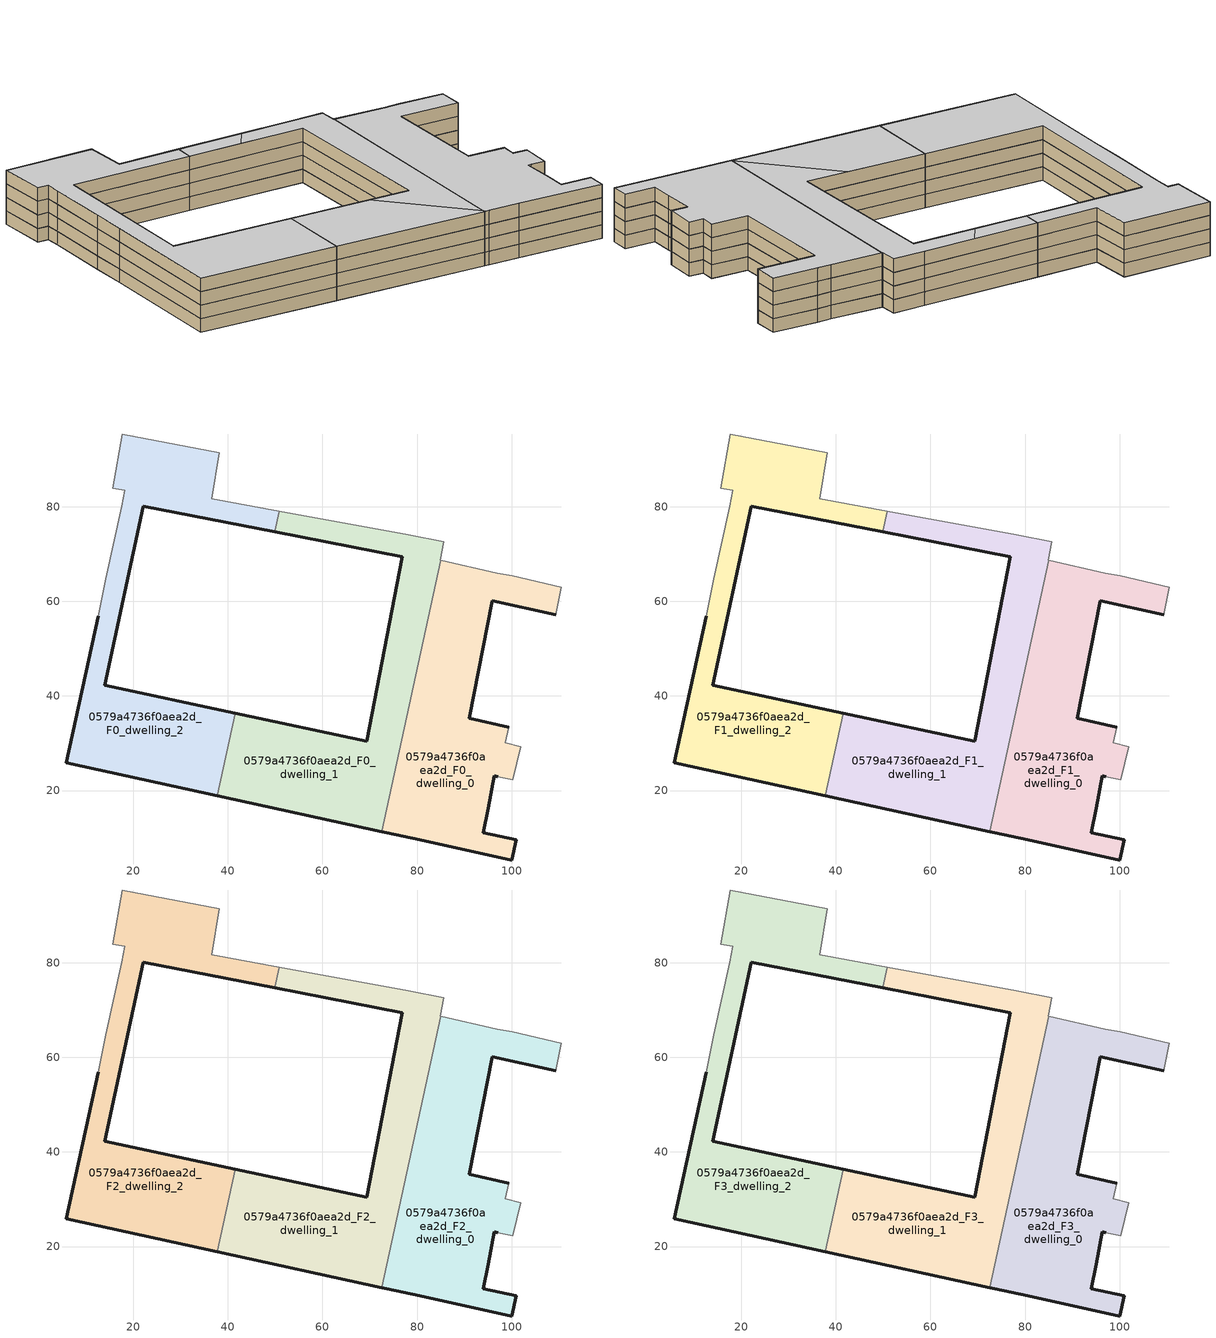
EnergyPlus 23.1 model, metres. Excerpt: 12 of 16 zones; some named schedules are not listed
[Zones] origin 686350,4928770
0579a4736f0aea2d_F0_dwelling_0
 floor ground (EU_floor_Construction): 100.94,9.56 93.94,11.07 95.07,16.31 96.32,23.1 97.01,22.95 100.17,22.27 101.87,29.29 98.62,30.05 99.36,33.34 90.97,35.24 95.83,60.07 109.3,57.16 110.51,63 100.09,65.36 96.97,65.89 85.02,68.63 72.52,11.29 73.61,11.05 80.53,9.6 100.04,5.32 z0
 wall outside (EU_wall_Construction): 109.3,57.16 95.83,60.07 90.97,35.24 99.36,33.34 / 97.01,22.95 96.32,23.1 95.07,16.31 93.94,11.07 100.94,9.56 100.04,5.32 80.53,9.6 73.61,11.05 72.52,11.29 z0:3
 wall adiabatic (EU_wall_Construction): 99.36,33.34 98.62,30.05 101.87,29.29 100.17,22.27 97.01,22.95 / 85.02,68.63 96.97,65.89 100.09,65.36 110.51,63 109.3,57.16 z0:3
 wall to 0579a4736f0aea2d_F0_dwelling_1 (EU_wall_Construction): 72.52,11.29 85.02,68.63 z0:3
0579a4736f0aea2d_F0_dwelling_1
 floor ground (EU_floor_Construction): 72.52,11.29 85.02,68.63 84.92,68.66 85.65,72.62 78.08,74.04 50.89,79.06 49.93,74.64 76.89,69.41 69.32,30.37 41.57,36.32 37.76,18.87 z0
 wall outside (EU_wall_Construction): 72.52,11.29 37.76,18.87 / 41.57,36.32 69.32,30.37 76.89,69.41 49.93,74.64 z0:3
 wall adiabatic (EU_wall_Construction): 50.89,79.06 78.08,74.04 85.65,72.62 84.92,68.66 85.02,68.63 z0:3
 wall to 0579a4736f0aea2d_F0_dwelling_2 (EU_wall_Construction): 37.76,18.87 41.57,36.32 / 49.93,74.64 50.89,79.06 z0:3
0579a4736f0aea2d_F0_dwelling_2
 floor ground (EU_floor_Construction): 37.76,18.87 41.57,36.32 13.97,42.25 22.08,80.05 49.93,74.64 50.89,79.06 36.61,81.7 38.16,91.35 17.68,95.35 15.69,83.92 18.16,83.49 17.56,80.11 14.23,64.78 12.6,56.82 5.8,25.84 z0
 wall outside (EU_wall_Construction): 49.93,74.64 22.08,80.05 13.97,42.25 41.57,36.32 / 37.76,18.87 5.8,25.84 12.6,56.82 z0:3
 wall adiabatic (EU_wall_Construction): 12.6,56.82 14.23,64.78 17.56,80.11 18.16,83.49 15.69,83.92 17.68,95.35 38.16,91.35 36.61,81.7 50.89,79.06 z0:3
0579a4736f0aea2d_F1_dwelling_0
 floor to 0579a4736f0aea2d_F0_dwelling_0 (EU_floor_Construction): 100.94,9.56 93.94,11.07 95.07,16.31 96.32,23.1 97.01,22.95 100.17,22.27 101.87,29.29 98.62,30.05 99.36,33.34 90.97,35.24 95.83,60.07 109.3,57.16 110.51,63 100.09,65.36 96.97,65.89 85.02,68.63 72.52,11.29 73.61,11.05 80.53,9.6 100.04,5.32 z3
 wall outside (EU_wall_Construction): 109.3,57.16 95.83,60.07 90.97,35.24 99.36,33.34 / 97.01,22.95 96.32,23.1 95.07,16.31 93.94,11.07 100.94,9.56 100.04,5.32 80.53,9.6 73.61,11.05 72.52,11.29 z3:6
 wall adiabatic (EU_wall_Construction): 99.36,33.34 98.62,30.05 101.87,29.29 100.17,22.27 97.01,22.95 / 85.02,68.63 96.97,65.89 100.09,65.36 110.51,63 109.3,57.16 z3:6
 wall to 0579a4736f0aea2d_F1_dwelling_1 (EU_wall_Construction): 72.52,11.29 85.02,68.63 z3:6
0579a4736f0aea2d_F1_dwelling_1
 floor to 0579a4736f0aea2d_F0_dwelling_1 (EU_floor_Construction): 72.52,11.29 85.02,68.63 84.92,68.66 85.65,72.62 78.08,74.04 50.89,79.06 49.93,74.64 76.89,69.41 69.32,30.37 41.57,36.32 37.76,18.87 z3
 wall outside (EU_wall_Construction): 72.52,11.29 37.76,18.87 / 41.57,36.32 69.32,30.37 76.89,69.41 49.93,74.64 z3:6
 wall adiabatic (EU_wall_Construction): 50.89,79.06 78.08,74.04 85.65,72.62 84.92,68.66 85.02,68.63 z3:6
 wall to 0579a4736f0aea2d_F1_dwelling_2 (EU_wall_Construction): 37.76,18.87 41.57,36.32 / 49.93,74.64 50.89,79.06 z3:6
0579a4736f0aea2d_F1_dwelling_2
 floor to 0579a4736f0aea2d_F0_dwelling_2 (EU_floor_Construction): 37.76,18.87 41.57,36.32 13.97,42.25 22.08,80.05 49.93,74.64 50.89,79.06 36.61,81.7 38.16,91.35 17.68,95.35 15.69,83.92 18.16,83.49 17.56,80.11 14.23,64.78 12.6,56.82 5.8,25.84 z3
 wall outside (EU_wall_Construction): 49.93,74.64 22.08,80.05 13.97,42.25 41.57,36.32 / 37.76,18.87 5.8,25.84 12.6,56.82 z3:6
 wall adiabatic (EU_wall_Construction): 12.6,56.82 14.23,64.78 17.56,80.11 18.16,83.49 15.69,83.92 17.68,95.35 38.16,91.35 36.61,81.7 50.89,79.06 z3:6
0579a4736f0aea2d_F2_dwelling_0
 floor to 0579a4736f0aea2d_F1_dwelling_0 (EU_floor_Construction): 100.94,9.56 93.94,11.07 95.07,16.31 96.32,23.1 97.01,22.95 100.17,22.27 101.87,29.29 98.62,30.05 99.36,33.34 90.97,35.24 95.83,60.07 109.3,57.16 110.51,63 100.09,65.36 96.97,65.89 85.02,68.63 72.52,11.29 73.61,11.05 80.53,9.6 100.04,5.32 z6
 wall outside (EU_wall_Construction): 109.3,57.16 95.83,60.07 90.97,35.24 99.36,33.34 / 97.01,22.95 96.32,23.1 95.07,16.31 93.94,11.07 100.94,9.56 100.04,5.32 80.53,9.6 73.61,11.05 72.52,11.29 z6:9
 wall adiabatic (EU_wall_Construction): 99.36,33.34 98.62,30.05 101.87,29.29 100.17,22.27 97.01,22.95 / 85.02,68.63 96.97,65.89 100.09,65.36 110.51,63 109.3,57.16 z6:9
 wall to 0579a4736f0aea2d_F2_dwelling_1 (EU_wall_Construction): 72.52,11.29 85.02,68.63 z6:9
0579a4736f0aea2d_F2_dwelling_1
 floor to 0579a4736f0aea2d_F1_dwelling_1 (EU_floor_Construction): 72.52,11.29 85.02,68.63 84.92,68.66 85.65,72.62 78.08,74.04 50.89,79.06 49.93,74.64 76.89,69.41 69.32,30.37 41.57,36.32 37.76,18.87 z6
 wall outside (EU_wall_Construction): 72.52,11.29 37.76,18.87 / 41.57,36.32 69.32,30.37 76.89,69.41 49.93,74.64 z6:9
 wall adiabatic (EU_wall_Construction): 50.89,79.06 78.08,74.04 85.65,72.62 84.92,68.66 85.02,68.63 z6:9
 wall to 0579a4736f0aea2d_F2_dwelling_2 (EU_wall_Construction): 37.76,18.87 41.57,36.32 / 49.93,74.64 50.89,79.06 z6:9
0579a4736f0aea2d_F2_dwelling_2
 floor to 0579a4736f0aea2d_F1_dwelling_2 (EU_floor_Construction): 37.76,18.87 41.57,36.32 13.97,42.25 22.08,80.05 49.93,74.64 50.89,79.06 36.61,81.7 38.16,91.35 17.68,95.35 15.69,83.92 18.16,83.49 17.56,80.11 14.23,64.78 12.6,56.82 5.8,25.84 z6
 wall outside (EU_wall_Construction): 49.93,74.64 22.08,80.05 13.97,42.25 41.57,36.32 / 37.76,18.87 5.8,25.84 12.6,56.82 z6:9
 wall adiabatic (EU_wall_Construction): 12.6,56.82 14.23,64.78 17.56,80.11 18.16,83.49 15.69,83.92 17.68,95.35 38.16,91.35 36.61,81.7 50.89,79.06 z6:9
0579a4736f0aea2d_F3_dwelling_0
 floor to 0579a4736f0aea2d_F2_dwelling_0 (EU_floor_Construction): 100.94,9.56 93.94,11.07 95.07,16.31 96.32,23.1 97.01,22.95 100.17,22.27 101.87,29.29 98.62,30.05 99.36,33.34 90.97,35.24 95.83,60.07 109.3,57.16 110.51,63 100.09,65.36 96.97,65.89 85.02,68.63 72.52,11.29 73.61,11.05 80.53,9.6 100.04,5.32 z9
 wall outside (EU_wall_Construction): 109.3,57.16 95.83,60.07 90.97,35.24 99.36,33.34 / 97.01,22.95 96.32,23.1 95.07,16.31 93.94,11.07 100.94,9.56 100.04,5.32 80.53,9.6 73.61,11.05 72.52,11.29 z9:12
 wall adiabatic (EU_wall_Construction): 99.36,33.34 98.62,30.05 101.87,29.29 100.17,22.27 97.01,22.95 / 85.02,68.63 96.97,65.89 100.09,65.36 110.51,63 109.3,57.16 z9:12
 wall to 0579a4736f0aea2d_F3_dwelling_1 (EU_wall_Construction): 72.52,11.29 85.02,68.63 z9:12
 ceiling to 0579a4736f0aea2d_F4_dwelling_1 (EU_floor_Construction): 110.51,63 109.3,57.16 95.83,60.07 90.97,35.24 99.36,33.34 98.62,30.05 101.87,29.29 100.17,22.27 97.01,22.95 96.32,23.1 95.07,16.31 93.94,11.07 100.94,9.56 100.04,5.32 80.53,9.6 73.61,11.05 72.92,11.2 72.61,11.71 85.02,68.63 96.97,65.89 100.09,65.36 z12
 ceiling to 0579a4736f0aea2d_F4_dwelling_0 (EU_floor_Construction): 72.61,11.71 72.92,11.2 72.52,11.29 z12
0579a4736f0aea2d_F3_dwelling_1
 floor to 0579a4736f0aea2d_F2_dwelling_1 (EU_floor_Construction): 72.52,11.29 85.02,68.63 84.92,68.66 85.65,72.62 78.08,74.04 50.89,79.06 49.93,74.64 76.89,69.41 69.32,30.37 41.57,36.32 37.76,18.87 z9
 wall outside (EU_wall_Construction): 72.52,11.29 37.76,18.87 / 41.57,36.32 69.32,30.37 76.89,69.41 49.93,74.64 z9:12
 wall adiabatic (EU_wall_Construction): 50.89,79.06 78.08,74.04 85.65,72.62 84.92,68.66 85.02,68.63 z9:12
 wall to 0579a4736f0aea2d_F3_dwelling_2 (EU_wall_Construction): 37.76,18.87 41.57,36.32 / 49.93,74.64 50.89,79.06 z9:12
 ceiling to 0579a4736f0aea2d_F4_dwelling_1 (EU_floor_Construction): 85.65,72.62 84.92,68.66 85.02,68.63 72.61,11.71 59.87,32.39 69.32,30.37 76.89,69.41 62.25,72.25 66.19,76.24 78.08,74.04 z12
 ceiling to 0579a4736f0aea2d_F4_dwelling_0 (EU_floor_Construction): 66.19,76.24 62.25,72.25 49.93,74.64 50.89,79.06 z12; 59.87,32.39 72.61,11.71 72.52,11.29 37.76,18.87 41.57,36.32 z12
0579a4736f0aea2d_F3_dwelling_2
 floor to 0579a4736f0aea2d_F2_dwelling_2 (EU_floor_Construction): 37.76,18.87 41.57,36.32 13.97,42.25 22.08,80.05 49.93,74.64 50.89,79.06 36.61,81.7 38.16,91.35 17.68,95.35 15.69,83.92 18.16,83.49 17.56,80.11 14.23,64.78 12.6,56.82 5.8,25.84 z9
 wall outside (EU_wall_Construction): 49.93,74.64 22.08,80.05 13.97,42.25 41.57,36.32 / 37.76,18.87 5.8,25.84 12.6,56.82 z9:12
 wall adiabatic (EU_wall_Construction): 12.6,56.82 14.23,64.78 17.56,80.11 18.16,83.49 15.69,83.92 17.68,95.35 38.16,91.35 36.61,81.7 50.89,79.06 z9:12
 ceiling to 0579a4736f0aea2d_F4_dwelling_0 (EU_floor_Construction): 38.16,91.35 36.61,81.7 50.89,79.06 49.93,74.64 22.08,80.05 13.97,42.25 41.57,36.32 37.76,18.87 5.8,25.84 12.6,56.82 14.23,64.78 17.56,80.11 18.16,83.49 15.69,83.92 17.68,95.35 z12
[Building]
EU S2 Campaign: North Axis=0; Terrain=City; Solar Distribution=FullExterior
[Site:Location]
Bologna: Latitude=44.5; Longitude=11.25; Time Zone=1; Elevation=37
[SizingPeriod:WeatherFileDays]
AnnualSizingPeriod: Begin Month=1; Begin Day of Month=1; End Month=12; End Day of Month=31; Day of Week for Start Day=Monday; Use Weather File Daylight Saving Period=No; Use Weather File Rain and Snow Indicators=No
[MATERIAL]
EU_InternalMass_Material: Roughness=MediumRough; Thickness=0.1; Conductivity=1; Density=1800; Specific Heat=900; Thermal Absorptance=0.9; Solar Absorptance=0.7; Visible Absorptance=0.7
[MATERIAL:NOMASS] Roughness=MediumRough; Thermal Absorptance=0.9; Solar Absorptance=0.7; Visible Absorptance=0.7
Name | Thermal Resistance
EU_wall_NoMass | 0.905828
EU_floor_NoMass | 0.67114
[CONSTRUCTION]
EU_wall_Construction: EU_wall_NoMass
EU_floor_Construction: EU_floor_NoMass
EU_InternalMass_Construction: EU_InternalMass_Material
[ZONE] Type=1; Multiplier=1; Ceiling Height=autocalculate; Floor Area=autocalculate; Part of Total Floor Area=Yes
Name | Volume
0579a4736f0aea2d_F0_dwelling_0; 0579a4736f0aea2d_F1_dwelling_0; 0579a4736f0aea2d_F2_dwelling_0; 0579a4736f0aea2d_F3_dwelling_0 | 3326.04
0579a4736f0aea2d_F0_dwelling_1; 0579a4736f0aea2d_F1_dwelling_1; 0579a4736f0aea2d_F2_dwelling_1; 0579a4736f0aea2d_F3_dwelling_1 | 3325.98
0579a4736f0aea2d_F0_dwelling_2; 0579a4736f0aea2d_F1_dwelling_2; 0579a4736f0aea2d_F2_dwelling_2; 0579a4736f0aea2d_F3_dwelling_2 | 3326
[INTERNALMASS] Construction=EU_InternalMass_Construction
Name | Zone or ZoneList | Surface Area
0579a4736f0aea2d_F0_dwelling_0_EU_InternalMass | 0579a4736f0aea2d_F0_dwelling_0 | 1108.68
0579a4736f0aea2d_F0_dwelling_1_EU_InternalMass | 0579a4736f0aea2d_F0_dwelling_1 | 1108.66
0579a4736f0aea2d_F0_dwelling_2_EU_InternalMass | 0579a4736f0aea2d_F0_dwelling_2 | 1108.67
0579a4736f0aea2d_F1_dwelling_0_EU_InternalMass | 0579a4736f0aea2d_F1_dwelling_0 | 1108.68
0579a4736f0aea2d_F1_dwelling_1_EU_InternalMass | 0579a4736f0aea2d_F1_dwelling_1 | 1108.66
0579a4736f0aea2d_F1_dwelling_2_EU_InternalMass | 0579a4736f0aea2d_F1_dwelling_2 | 1108.67
0579a4736f0aea2d_F2_dwelling_0_EU_InternalMass | 0579a4736f0aea2d_F2_dwelling_0 | 1108.68
0579a4736f0aea2d_F2_dwelling_1_EU_InternalMass | 0579a4736f0aea2d_F2_dwelling_1 | 1108.66
0579a4736f0aea2d_F2_dwelling_2_EU_InternalMass | 0579a4736f0aea2d_F2_dwelling_2 | 1108.67
0579a4736f0aea2d_F3_dwelling_0_EU_InternalMass | 0579a4736f0aea2d_F3_dwelling_0 | 1108.68
0579a4736f0aea2d_F3_dwelling_1_EU_InternalMass | 0579a4736f0aea2d_F3_dwelling_1 | 1108.66
0579a4736f0aea2d_F3_dwelling_2_EU_InternalMass | 0579a4736f0aea2d_F3_dwelling_2 | 1108.67
[OTHEREQUIPMENT] Fuel Type=Electricity; Design Level Calculation Method=Watts/Area; Power per Zone Floor Area=1; Fraction Latent=0; Fraction Radiant=0; Fraction Lost=0; Carbon Dioxide Generation Rate=0; EndUse Subcategory=EU_Step8_InternalGains
Name | Zone or ZoneList or Space or SpaceList | Schedule
EU_Step8_InternalGain_0579a4736f0aea2d_F0_dwelling_0_f000 | 0579a4736f0aea2d_F0_dwelling_0 | EU_Step8_GainSchedule_0579a4736f0aea2d_F0_dwelling_0_f000
EU_Step8_InternalGain_0579a4736f0aea2d_F0_dwelling_1_f000 | 0579a4736f0aea2d_F0_dwelling_1 | EU_Step8_GainSchedule_0579a4736f0aea2d_F0_dwelling_1_f000
EU_Step8_InternalGain_0579a4736f0aea2d_F0_dwelling_2_f000 | 0579a4736f0aea2d_F0_dwelling_2 | EU_Step8_GainSchedule_0579a4736f0aea2d_F0_dwelling_2_f000
EU_Step8_InternalGain_0579a4736f0aea2d_F1_dwelling_0_f000 | 0579a4736f0aea2d_F1_dwelling_0 | EU_Step8_GainSchedule_0579a4736f0aea2d_F1_dwelling_0_f000
EU_Step8_InternalGain_0579a4736f0aea2d_F1_dwelling_1_f000 | 0579a4736f0aea2d_F1_dwelling_1 | EU_Step8_GainSchedule_0579a4736f0aea2d_F1_dwelling_1_f000
EU_Step8_InternalGain_0579a4736f0aea2d_F1_dwelling_2_f000 | 0579a4736f0aea2d_F1_dwelling_2 | EU_Step8_GainSchedule_0579a4736f0aea2d_F1_dwelling_2_f000
EU_Step8_InternalGain_0579a4736f0aea2d_F2_dwelling_0_f000 | 0579a4736f0aea2d_F2_dwelling_0 | EU_Step8_GainSchedule_0579a4736f0aea2d_F2_dwelling_0_f000
EU_Step8_InternalGain_0579a4736f0aea2d_F2_dwelling_1_f000 | 0579a4736f0aea2d_F2_dwelling_1 | EU_Step8_GainSchedule_0579a4736f0aea2d_F2_dwelling_1_f000
EU_Step8_InternalGain_0579a4736f0aea2d_F2_dwelling_2_f000 | 0579a4736f0aea2d_F2_dwelling_2 | EU_Step8_GainSchedule_0579a4736f0aea2d_F2_dwelling_2_f000
EU_Step8_InternalGain_0579a4736f0aea2d_F3_dwelling_0_f000 | 0579a4736f0aea2d_F3_dwelling_0 | EU_Step8_GainSchedule_0579a4736f0aea2d_F3_dwelling_0_f000
EU_Step8_InternalGain_0579a4736f0aea2d_F3_dwelling_1_f000 | 0579a4736f0aea2d_F3_dwelling_1 | EU_Step8_GainSchedule_0579a4736f0aea2d_F3_dwelling_1_f000
EU_Step8_InternalGain_0579a4736f0aea2d_F3_dwelling_2_f000 | 0579a4736f0aea2d_F3_dwelling_2 | EU_Step8_GainSchedule_0579a4736f0aea2d_F3_dwelling_2_f000
[ZONEVENTILATION:DESIGNFLOWRATE] Schedule=EU_AlwaysOn; Design Flow Rate Calculation Method=AirChanges/Hour; Air Changes per Hour=0.73129; Ventilation Type=Natural; Fan Pressure Rise=0; Fan Total Efficiency=1; Constant Term Coefficient=1; Temperature Term Coefficient=0; Velocity Term Coefficient=0; Velocity Squared Term Coefficient=0; Minimum Indoor Temperature=-100; Maximum Indoor Temperature=100; Delta Temperature=-100; Minimum Outdoor Temperature=-100; Maximum Outdoor Temperature=100; Maximum Wind Speed=40
Name | Zone or ZoneList or Space or SpaceList
EU_ConstantAir_0579a4736f0aea2d_F0_dwelling_0 | 0579a4736f0aea2d_F0_dwelling_0
EU_ConstantAir_0579a4736f0aea2d_F0_dwelling_1 | 0579a4736f0aea2d_F0_dwelling_1
EU_ConstantAir_0579a4736f0aea2d_F0_dwelling_2 | 0579a4736f0aea2d_F0_dwelling_2
EU_ConstantAir_0579a4736f0aea2d_F1_dwelling_0 | 0579a4736f0aea2d_F1_dwelling_0
EU_ConstantAir_0579a4736f0aea2d_F1_dwelling_1 | 0579a4736f0aea2d_F1_dwelling_1
EU_ConstantAir_0579a4736f0aea2d_F1_dwelling_2 | 0579a4736f0aea2d_F1_dwelling_2
EU_ConstantAir_0579a4736f0aea2d_F2_dwelling_0 | 0579a4736f0aea2d_F2_dwelling_0
EU_ConstantAir_0579a4736f0aea2d_F2_dwelling_1 | 0579a4736f0aea2d_F2_dwelling_1
EU_ConstantAir_0579a4736f0aea2d_F2_dwelling_2 | 0579a4736f0aea2d_F2_dwelling_2
EU_ConstantAir_0579a4736f0aea2d_F3_dwelling_0 | 0579a4736f0aea2d_F3_dwelling_0
EU_ConstantAir_0579a4736f0aea2d_F3_dwelling_1 | 0579a4736f0aea2d_F3_dwelling_1
EU_ConstantAir_0579a4736f0aea2d_F3_dwelling_2 | 0579a4736f0aea2d_F3_dwelling_2
[HVACTEMPLATE:THERMOSTAT] Constant Heating Setpoint=20; Constant Cooling Setpoint=50
EU_HeatOnly_0579a4736f0aea2d_F0_dwelling_0; EU_HeatOnly_0579a4736f0aea2d_F0_dwelling_1; EU_HeatOnly_0579a4736f0aea2d_F0_dwelling_2; EU_HeatOnly_0579a4736f0aea2d_F1_dwelling_0; EU_HeatOnly_0579a4736f0aea2d_F1_dwelling_1; EU_HeatOnly_0579a4736f0aea2d_F1_dwelling_2; EU_HeatOnly_0579a4736f0aea2d_F2_dwelling_0; EU_HeatOnly_0579a4736f0aea2d_F2_dwelling_1; EU_HeatOnly_0579a4736f0aea2d_F2_dwelling_2; EU_HeatOnly_0579a4736f0aea2d_F3_dwelling_0; EU_HeatOnly_0579a4736f0aea2d_F3_dwelling_1; EU_HeatOnly_0579a4736f0aea2d_F3_dwelling_2; EU_HeatOnly_0579a4736f0aea2d_F4_dwelling_0; EU_HeatOnly_0579a4736f0aea2d_F4_dwelling_1; EU_HeatOnly_0579a4736f0aea2d_F5_dwelling_0; EU_HeatOnly_0579a4736f0aea2d_F5_dwelling_1
[HVACTEMPLATE:ZONE:IDEALLOADSAIRSYSTEM] System Availability Schedule=EU_AlwaysOn; Maximum Heating Supply Air Temperature=50; Minimum Cooling Supply Air Temperature=13; Maximum Heating Supply Air Humidity Ratio=0.0156; Minimum Cooling Supply Air Humidity Ratio=0.0077; Heating Limit=NoLimit; Cooling Limit=NoLimit; Heating Availability Schedule=EU_AlwaysOn; Cooling Availability Schedule=EU_CoolingOff; Dehumidification Control Type=ConstantSensibleHeatRatio; Cooling Sensible Heat Ratio=0.7; Dehumidification Setpoint=60; Humidification Control Type=None; Humidification Setpoint=30; Outdoor Air Method=None; Outdoor Air Flow Rate per Person=0.00944; Outdoor Air Flow Rate per Zone Floor Area=0; Outdoor Air Flow Rate per Zone=0; Demand Controlled Ventilation Type=None; Outdoor Air Economizer Type=NoEconomizer; Heat Recovery Type=None; Sensible Heat Recovery Effectiveness=0.7; Latent Heat Recovery Effectiveness=0.65
Name | Template Thermostat
0579a4736f0aea2d_F0_dwelling_0 | EU_HeatOnly_0579a4736f0aea2d_F0_dwelling_0
0579a4736f0aea2d_F0_dwelling_1 | EU_HeatOnly_0579a4736f0aea2d_F0_dwelling_1
0579a4736f0aea2d_F0_dwelling_2 | EU_HeatOnly_0579a4736f0aea2d_F0_dwelling_2
0579a4736f0aea2d_F1_dwelling_0 | EU_HeatOnly_0579a4736f0aea2d_F1_dwelling_0
0579a4736f0aea2d_F1_dwelling_1 | EU_HeatOnly_0579a4736f0aea2d_F1_dwelling_1
0579a4736f0aea2d_F1_dwelling_2 | EU_HeatOnly_0579a4736f0aea2d_F1_dwelling_2
0579a4736f0aea2d_F2_dwelling_0 | EU_HeatOnly_0579a4736f0aea2d_F2_dwelling_0
0579a4736f0aea2d_F2_dwelling_1 | EU_HeatOnly_0579a4736f0aea2d_F2_dwelling_1
0579a4736f0aea2d_F2_dwelling_2 | EU_HeatOnly_0579a4736f0aea2d_F2_dwelling_2
